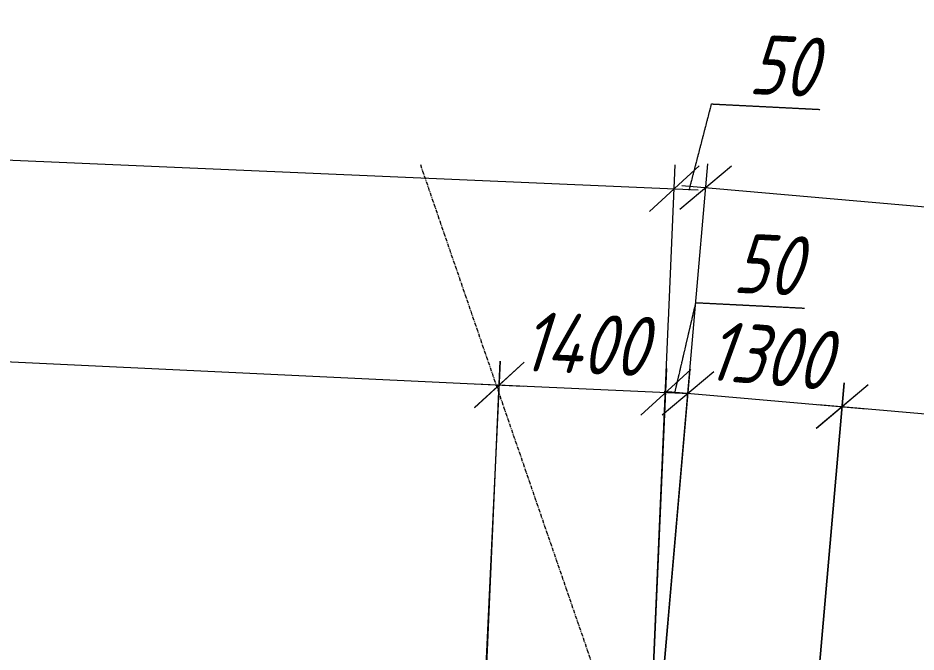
# Model space of a CAD drawing. Header units: millimetres. Extents: x 265754 to 14267433, y -6145605 to 2433772.
# Drawn here: x 7998586 to 8006124, y -568602 to -563283 of the extents above; entities that cross this region are included whole.
import ezdxf
from ezdxf import colors
from ezdxf.entities.mleader import LeaderData, LeaderLine
from ezdxf.math import Vec2, Vec3

# ---------------------------------------------------------------- set-up
doc = ezdxf.new("R2010")
doc.units = ezdxf.units.MM
doc.linetypes.add('осевая', pattern=[2, 1.25, -0.25, 0.25, -0.25])
doc.linetypes.add('осеваяX2', pattern=[4, 2.5, -0.5, 0.5, -0.5])
for name, color, linetype, lineweight in [('Выноски', 3, 'Continuous', 15), ('ИС_Ось', 3, 'осевая', 18), ('ИС_РЗМ', 3, 'Continuous', 18), ('МДП_Ось', 1, 'осеваяX2', 30)]:
    doc.layers.add(name, color=color, linetype=linetype, lineweight=lineweight)
doc.styles.add('0', font='isocpeur.ttf', dxfattribs={"width": 0.8, "oblique": 15})
doc.styles.add('ISOCPEUR', font='isocpeur.ttf', dxfattribs={"width": 0.8, "oblique": 15, "height": 2.5})
doc.dimstyles.new('М200', dxfattribs={"dimscale": 200, "dimtxt": 2.5, "dimasz": 2, "dimexe": 1, "dimexo": 1, "dimgap": 0.8, "dimtad": 1, "dimdec": 0, "dimzin": 0, "dimdsep": 46, "dimtxsty": '0', "dimblk": 'OBLIQUE', "dimcen": 0.09, "dimdle": 1, "dimclrd": 256, "dimclre": 256, "dimclrt": 256, "dimadec": 4, "dimazin": 0, "dimtfac": 1, "dimtdec": 0, "dimtmove": 1, "dimatfit": 2, "dimfxl": 1, "dimtolj": 1, "dimtzin": 0, "dimlwd": -1, "dimarcsym": 0})

# ---------------------------------------------------------------- blocks, each defined once
blk = doc.blocks.new('_None')
blk = doc.blocks.new('_OBLIQUE')
at = {"color": 0, "linetype": 'ByBlock', "lineweight": -2}
blk.add_line((0.5, 0.5), (-0.5, -0.5), dxfattribs=at)
blk = doc.blocks.new('*D1718')
at = {"layer": 'Defpoints', "color": 0, "transparency": 16777216}
for p in [(127658.2, 15563.2), (97346.4, 13894.6), (127512.6, 12472.8)]:
    blk.add_point(p, dxfattribs=at)
at = {"layer": 'ИС_РЗМ', "transparency": 16777216}
for p, q in [((97355.8, 14094.4), (97501.5, 17184.8)), ((97292.3, 16994.5), (127858, 15553.8)), ((127522, 12672.6), (127667.6, 15763))]:
    blk.add_line(p, q, dxfattribs=at)
at = {"layer": 'ИС_РЗМ', "transparency": 16777216, "xscale": 400, "yscale": 400, "zscale": 400}
for p, rotation in [((97492.1, 16985.1), 177.301451681268), ((127658.2, 15563.2), 357.301451681268)]:
    blk.add_blockref('_OBLIQUE', p, dxfattribs=dict(at, rotation=rotation))
at = {"layer": 'ИС_РЗМ', "transparency": 16777216, "insert": (112592.8, 16648.7), "char_height": 500, "attachment_point": 5, "rotation": 357.30145, "style": '0'}
blk.add_mtext('\\A1;30200', dxfattribs=at)
blk = doc.blocks.new('*D1719')
at = {"layer": 'Defpoints', "color": 0, "transparency": 16777216}
for p in [(147322.1, 15659.5), (128948.9, 12149.3), (146881.2, 10590)]:
    blk.add_point(p, dxfattribs=at)
at = {"layer": 'ИС_РЗМ', "transparency": 16777216}
for p, q in [((128966.2, 12348.6), (129407, 17418.1)), ((129190.5, 17236.2), (147521.3, 15642.2)), ((146898.6, 10789.2), (147339.4, 15858.7))]:
    blk.add_line(p, q, dxfattribs=at)
at = {"layer": 'ИС_РЗМ', "transparency": 16777216, "xscale": 400, "yscale": 400, "zscale": 400}
for p, rotation in [((129389.7, 17218.8), 175.0302068546286), ((147322.1, 15659.5), 355.0302068546285)]:
    blk.add_blockref('_OBLIQUE', p, dxfattribs=dict(at, rotation=rotation))
at = {"layer": 'ИС_РЗМ', "transparency": 16777216, "insert": (138388.4, 16812.8), "char_height": 500, "attachment_point": 5, "rotation": 355.03021, "style": '0'}
blk.add_mtext('\\A1;18000', dxfattribs=at)
blk = doc.blocks.new('*D1730')
at = {"layer": 'Defpoints', "color": 0, "transparency": 16777216}
for p in [(129125.6, 17209), (95937.1, 13560), (128906.4, 12135.9)]:
    blk.add_point(p, dxfattribs=at)
at = {"layer": 'ИС_РЗМ', "transparency": 16777216}
for p, q in [((95945.7, 13759.8), (96164.9, 18832.8)), ((95956.4, 18641.7), (129325.4, 17200.4)), ((128915.1, 12335.8), (129134.2, 17408.8))]:
    blk.add_line(p, q, dxfattribs=at)
at = {"layer": 'ИС_РЗМ', "transparency": 16777216, "xscale": 400, "yscale": 400, "zscale": 400}
for p, rotation in [((96156.2, 18633), 177.5267776365758), ((129125.6, 17209), 357.5267776365758)]:
    blk.add_blockref('_OBLIQUE', p, dxfattribs=dict(at, rotation=rotation))
at = {"layer": 'ИС_РЗМ', "transparency": 16777216, "insert": (112657.1, 18295.7), "char_height": 500, "attachment_point": 5, "rotation": 357.52678, "style": '0'}
blk.add_mtext('\\A1;33000', dxfattribs=at)
blk = doc.blocks.new('*D1731')
at = {"layer": 'Defpoints', "color": 0, "transparency": 16777216}
for p in [(129055.2, 15501.5), (127507.8, 12197.8), (128906.4, 12135.9)]:
    blk.add_point(p, dxfattribs=at)
at = {"layer": 'ИС_РЗМ', "transparency": 16777216}
for p, q in [((127516.6, 12397.6), (127665.4, 15763.1)), ((128915.3, 12335.7), (129064, 15701.3)), ((127456.8, 15572.1), (129255, 15492.6))]:
    blk.add_line(p, q, dxfattribs=at)
at = {"layer": 'ИС_РЗМ', "transparency": 16777216, "xscale": 400, "yscale": 400, "zscale": 400}
for p, rotation in [((127656.6, 15563.3), 177.4688398644486), ((129055.2, 15501.5), 357.4688398644486)]:
    blk.add_blockref('_OBLIQUE', p, dxfattribs=dict(at, rotation=rotation))
at = {"layer": 'ИС_РЗМ', "transparency": 16777216, "insert": (128372.5, 15907), "char_height": 500, "attachment_point": 5, "rotation": 357.46884, "style": '0'}
blk.add_mtext('\\A1;1400', dxfattribs=at)
blk = doc.blocks.new('*D1732')
at = {"layer": 'Defpoints', "color": 0, "transparency": 16777216}
for p in [(130536.5, 15381.2), (128950.5, 12148.6), (130245.6, 12036)]:
    blk.add_point(p, dxfattribs=at)
at = {"layer": 'ИС_РЗМ', "transparency": 16777216}
for p, q in [((128967.8, 12347.9), (129258.7, 15693.1)), ((130262.9, 12235.2), (130553.8, 15580.4)), ((129042.1, 15511.2), (130735.7, 15363.9))]:
    blk.add_line(p, q, dxfattribs=at)
at = {"layer": 'ИС_РЗМ', "transparency": 16777216, "xscale": 400, "yscale": 400, "zscale": 400}
for p, rotation in [((129241.4, 15493.8), 175.029712028759), ((130536.5, 15381.2), 355.029712028759)]:
    blk.add_blockref('_OBLIQUE', p, dxfattribs=dict(at, rotation=rotation))
at = {"layer": 'ИС_РЗМ', "transparency": 16777216, "insert": (129921.4, 15811.1), "char_height": 500, "attachment_point": 5, "rotation": 355.02971, "style": '0'}
blk.add_mtext('\\A1;1300', dxfattribs=at)
blk = doc.blocks.new('*D1733')
at = {"layer": 'Defpoints', "color": 0, "transparency": 16777216}
for p in [(145877, 14047.3), (130246.9, 12070.1), (145589.1, 10736.1)]:
    blk.add_point(p, dxfattribs=at)
at = {"layer": 'ИС_РЗМ', "transparency": 16777216}
for p, q in [((130264.2, 12269.4), (130552.1, 15580.6)), ((130335.6, 15398.7), (146076.3, 14030)), ((145606.4, 10935.3), (145894.3, 14246.5))]:
    blk.add_line(p, q, dxfattribs=at)
at = {"layer": 'ИС_РЗМ', "transparency": 16777216, "xscale": 400, "yscale": 400, "zscale": 400}
for p, rotation in [((130534.8, 15381.3), 175.0304568524463), ((145877, 14047.3), 355.0304568524464)]:
    blk.add_blockref('_OBLIQUE', p, dxfattribs=dict(at, rotation=rotation))
at = {"layer": 'ИС_РЗМ', "transparency": 16777216, "insert": (138238.4, 15087.9), "char_height": 500, "attachment_point": 5, "rotation": 355.03046, "style": '0'}
blk.add_mtext('\\A1;15400', dxfattribs=at)
blk = doc.blocks.new('План Узловая')
at = {"layer": 'ИС_РЗМ'}
dim = blk.add_aligned_dim(p1=(130246.8912, 12070.1117), p2=(145589.0893, 10736.0608), distance=3323.73, dimstyle='М200', dxfattribs=at)
dim.commit()
dim.dimension.update_dxf_attribs({"geometry": '*D1733', "text_midpoint": (138238.3971, 15087.9123)})
at = {"layer": 'Выноски'}
ml = blk.add_multileader_mtext('Standard', dxfattribs=at)
ml.set_content('Главный ход \\PПуть № 1', color=256, style='ISOCPEUR')
ml.set_leader_properties(color=256)
ml.set_arrow_properties(name='NONE')
ml.build(insert=Vec2(0, 0))
ml.multileader.update_dxf_attribs({"text_left_attachment_type": 6, "text_right_attachment_type": 6, "dogleg_length": 2, "arrow_head_size": 300, "scale": 200})
ctx = ml.context
ctx.base_point, ctx.scale, ctx.char_height, ctx.arrow_head_size, ctx.landing_gap_size, ctx.plane_origin = Vec3(48919.1567, 17062.0301), 200, 500, 300, 125, Vec3(42955.2247, 21340.7831)
ctx.left_attachment, ctx.right_attachment = 6, 6
notes = []
notes.append((ctx, [(1, (1, 1, 0), (52443.1313, 17062.0301), (-1, 0), 100, [(0, [(53356.3184, 17748.4089)], 0, [])])]))
ctx.mtext.insert, ctx.mtext.width, ctx.mtext.flow_direction = Vec3(49044.1567, 17712.0301), 3347.5067, 5
ctx.mtext.has_bg_fill, ctx.mtext.bg_color, ctx.mtext.bg_scale_factor, ctx.mtext.bg_transparency, ctx.mtext.use_window_bg_color = 1, -1023410167, 1.5, 0, 1
for ctx, leaders in notes:
    for number, flags, end, landing, length, lines in leaders:
        leader = LeaderData()
        leader.index, (leader.has_last_leader_line, leader.has_dogleg_vector, leader.attachment_direction) = number, flags
        leader.last_leader_point, leader.dogleg_vector, leader.dogleg_length = Vec3(end), Vec3(landing), length
        for number, points, colour, breaks in lines:
            line = LeaderLine()
            line.index, line.vertices, line.color, line.breaks = number, Vec3.list(points), colors.encode_raw_color(colour), breaks
            leader.lines.append(line)
        ctx.leaders.append(leader)
ml = blk.add_multileader_mtext('Standard', dxfattribs=at)
ml.set_content('Станционный путь № 62', color=256, style='ISOCPEUR')
ml.set_leader_properties(color=256)
ml.set_arrow_properties(name='NONE')
ml.build(insert=Vec2(0, 0))
ml.multileader.update_dxf_attribs({"text_left_attachment_type": 6, "text_right_attachment_type": 6, "dogleg_length": 2, "arrow_head_size": 300, "scale": 200})
ctx = ml.context
ctx.base_point, ctx.scale, ctx.char_height, ctx.arrow_head_size, ctx.landing_gap_size, ctx.plane_origin = Vec3(71638.1852, 17062.0301), 200, 500, 300, 125, Vec3(59937.2444, 23623.0353)
ctx.left_attachment, ctx.right_attachment = 6, 6
notes = []
notes.append((ctx, [(0, (1, 1, 0), (71538.1852, 17062.0301), (1, 0), 100, [(0, [(70123.3468, 17748.4089)], 0, [])])]))
ctx.mtext.insert, ctx.mtext.width, ctx.mtext.flow_direction = Vec3(71763.1852, 17712.0301), 3454.354059, 5
ctx.mtext.has_bg_fill, ctx.mtext.bg_color, ctx.mtext.bg_scale_factor, ctx.mtext.bg_transparency, ctx.mtext.use_window_bg_color = 1, -1023410167, 1.5, 0, 1
for ctx, leaders in notes:
    for number, flags, end, landing, length, lines in leaders:
        leader = LeaderData()
        leader.index, (leader.has_last_leader_line, leader.has_dogleg_vector, leader.attachment_direction) = number, flags
        leader.last_leader_point, leader.dogleg_vector, leader.dogleg_length = Vec3(end), Vec3(landing), length
        for number, points, colour, breaks in lines:
            line = LeaderLine()
            line.index, line.vertices, line.color, line.breaks = number, Vec3.list(points), colors.encode_raw_color(colour), breaks
            leader.lines.append(line)
        ctx.leaders.append(leader)
ml = blk.add_multileader_mtext('Standard', dxfattribs=at)
ml.set_content('Станционный путь № 4', color=256, style='ISOCPEUR')
ml.set_leader_properties(color=256)
ml.set_arrow_properties(name='NONE')
ml.build(insert=Vec2(0, 0))
ml.multileader.update_dxf_attribs({"text_left_attachment_type": 6, "text_right_attachment_type": 6, "dogleg_length": 2, "arrow_head_size": 300, "scale": 200})
ctx = ml.context
ctx.base_point, ctx.scale, ctx.char_height, ctx.arrow_head_size, ctx.landing_gap_size, ctx.plane_origin = Vec3(77581.381, 17062.0301), 200, 500, 300, 125, Vec3(66235.9825, 23623.0353)
ctx.left_attachment, ctx.right_attachment = 6, 6
notes = []
notes.append((ctx, [(0, (1, 1, 0), (77481.381, 17062.0301), (1, 0), 100, [(0, [(76537.2369, 17748.4089)], 0, [])])]))
ctx.mtext.insert, ctx.mtext.width, ctx.mtext.flow_direction = Vec3(77706.381, 17712.0301), 3392.845402, 5
ctx.mtext.has_bg_fill, ctx.mtext.bg_color, ctx.mtext.bg_scale_factor, ctx.mtext.bg_transparency, ctx.mtext.use_window_bg_color = 1, -1023410167, 1.5, 0, 1
for ctx, leaders in notes:
    for number, flags, end, landing, length, lines in leaders:
        leader = LeaderData()
        leader.index, (leader.has_last_leader_line, leader.has_dogleg_vector, leader.attachment_direction) = number, flags
        leader.last_leader_point, leader.dogleg_vector, leader.dogleg_length = Vec3(end), Vec3(landing), length
        for number, points, colour, breaks in lines:
            line = LeaderLine()
            line.index, line.vertices, line.color, line.breaks = number, Vec3.list(points), colors.encode_raw_color(colour), breaks
            leader.lines.append(line)
        ctx.leaders.append(leader)
ml = blk.add_multileader_mtext('Standard', dxfattribs=at)
ml.set_content('Главный ход', color=256, style='ISOCPEUR')
ml.set_leader_properties(color=256)
ml.set_arrow_properties(name='NONE')
ml.build(insert=Vec2(0, 0))
ml.multileader.update_dxf_attribs({"text_left_attachment_type": 6, "text_right_attachment_type": 6, "dogleg_length": 2, "arrow_head_size": 300, "scale": 200})
ctx = ml.context
ctx.base_point, ctx.scale, ctx.char_height, ctx.arrow_head_size, ctx.landing_gap_size, ctx.plane_origin = Vec3(82550.4832, 17062.0301), 200, 500, 300, 125, Vec3(71305.0847, 23623.0353)
ctx.left_attachment, ctx.right_attachment = 6, 6
notes = []
notes.append((ctx, [(1, (1, 1, 0), (86074.4578, 17062.0301), (-1, 0), 100, [(0, [(86524.3964, 17748.4089)], 0, [])])]))
ctx.mtext.insert, ctx.mtext.width, ctx.mtext.flow_direction = Vec3(82675.4832, 17662.0301), 3331.336139, 5
ctx.mtext.has_bg_fill, ctx.mtext.bg_color, ctx.mtext.bg_scale_factor, ctx.mtext.bg_transparency, ctx.mtext.use_window_bg_color = 1, -1023410167, 1.5, 0, 1
for ctx, leaders in notes:
    for number, flags, end, landing, length, lines in leaders:
        leader = LeaderData()
        leader.index, (leader.has_last_leader_line, leader.has_dogleg_vector, leader.attachment_direction) = number, flags
        leader.last_leader_point, leader.dogleg_vector, leader.dogleg_length = Vec3(end), Vec3(landing), length
        for number, points, colour, breaks in lines:
            line = LeaderLine()
            line.index, line.vertices, line.color, line.breaks = number, Vec3.list(points), colors.encode_raw_color(colour), breaks
            leader.lines.append(line)
        ctx.leaders.append(leader)
ml = blk.add_multileader_mtext('Standard', dxfattribs=at)
ml.set_content('Главный ход \\PПуть № 2', color=256, style='ISOCPEUR')
ml.set_leader_properties(color=256)
ml.set_arrow_properties(name='NONE')
ml.build(insert=Vec2(0, 0))
ml.multileader.update_dxf_attribs({"text_left_attachment_type": 6, "text_right_attachment_type": 6, "dogleg_length": 2, "arrow_head_size": 300, "scale": 200})
ctx = ml.context
ctx.base_point, ctx.scale, ctx.char_height, ctx.arrow_head_size, ctx.landing_gap_size, ctx.plane_origin = Vec3(104111.1728, 17062.0301), 200, 500, 300, 125, Vec3(92564.0206, 22218.9005)
ctx.left_attachment, ctx.right_attachment = 6, 6
notes = []
notes.append((ctx, [(0, (1, 1, 0), (103886.1728, 17062.0301), (1, 0), 225, [(0, [(102973.7874, 16339.4507)], 0, [])])]))
ctx.mtext.insert, ctx.mtext.width, ctx.mtext.flow_direction = Vec3(104236.1728, 17712.0301), 3340.793831, 5
ctx.mtext.has_bg_fill, ctx.mtext.bg_color, ctx.mtext.bg_scale_factor, ctx.mtext.bg_transparency, ctx.mtext.use_window_bg_color = 1, -1023410167, 1.5, 0, 1
for ctx, leaders in notes:
    for number, flags, end, landing, length, lines in leaders:
        leader = LeaderData()
        leader.index, (leader.has_last_leader_line, leader.has_dogleg_vector, leader.attachment_direction) = number, flags
        leader.last_leader_point, leader.dogleg_vector, leader.dogleg_length = Vec3(end), Vec3(landing), length
        for number, points, colour, breaks in lines:
            line = LeaderLine()
            line.index, line.vertices, line.color, line.breaks = number, Vec3.list(points), colors.encode_raw_color(colour), breaks
            leader.lines.append(line)
        ctx.leaders.append(leader)
at = {"layer": 'ИС_Ось', "ltscale": 25}
blk.add_lwpolyline([(126994.6488, 17412.2739), (134668.3237, -4900.6116)], dxfattribs=at)
at = {"layer": 'ИС_РЗМ'}
for p1, p2, distance, picture, middle in [((95937.1153, 13559.9771), (128906.4369, 12135.9429), 5077.7886, '*D1730', (112657.0774, 18295.6693)), ((97346.4108, 13894.6131), (127512.5625, 12472.7796), 3093.8851, '*D1718', (112592.8057, 16648.7347))]:
    dim = blk.add_aligned_dim(p1=p1, p2=p2, distance=distance, dimstyle='М200', dxfattribs=at)
    dim.commit()
    dim.dimension.update_dxf_attribs({"geometry": picture, "text_midpoint": middle})
dim = blk.add_aligned_dim(p1=(128948.8819, 12149.3302), p2=(146881.2472, 10589.9776), distance=5088.6499, dimstyle='М200', override={"dimrnd": 5}, dxfattribs=at)
dim.commit()
dim.dimension.update_dxf_attribs({"geometry": '*D1719', "text_midpoint": (138388.3834, 16812.7632)})
for base, p1, p2, angle, picture, middle in [((129055.2133, 15501.4788), (127507.8028, 12197.7707), (128906.4369, 12135.9429), 357.46883986, '*D1731', (128355.8962, 15532.3927)), ((130536.4905, 15381.2015), (128950.4577, 12148.6094), (130245.5693, 12035.9785), 355.02971203, '*D1732', (129888.9346, 15437.517))]:
    dim = blk.add_linear_dim(base=base, p1=p1, p2=p2, angle=angle, dimstyle='М200', dxfattribs=at)
    dim.commit()
    dim.dimension.update_dxf_attribs({"geometry": picture, "text_midpoint": middle, "dimtype": 129})
ml = blk.add_multileader_mtext('Standard', dxfattribs=at)
ml.set_content('50', color=256, style='0')
ml.set_leader_properties(color=256)
ml.build(insert=Vec2(0, 0))
ml.multileader.update_dxf_attribs({"text_left_attachment_type": 6, "text_right_attachment_type": 6, "dogleg_length": 0.5, "arrow_head_size": 0, "scale": 200})
ctx = ml.context
ctx.base_point, ctx.scale, ctx.char_height, ctx.arrow_head_size, ctx.landing_gap_size, ctx.plane_origin, ctx.plane_x_axis, ctx.plane_y_axis = Vec3(129539.0634, 17915.583), 200, 500, 0, 200, Vec3(129229.4095, 16949.2382), Vec3(0.998729785, -0.050386676), Vec3(0.050386676, 0.998729785)
ctx.left_attachment, ctx.right_attachment = 6, 6
notes = []
notes.append((ctx, [(0, (1, 1, 0), (129439.1904, 17920.6217), (0.998729785, -0.050386676), 100, [(0, [(129250.7376, 17194.4845)], 0, [])])]))
ctx.mtext.insert, ctx.mtext.text_direction, ctx.mtext.rotation, ctx.mtext.flow_direction = Vec3(129769.0414, 18504.7435), Vec3(0.998729785, -0.050386676), 6.232777286, 5
ml = blk.add_multileader_mtext('Standard', dxfattribs=at)
ml.set_content('50', color=256, style='0')
ml.set_leader_properties(color=256)
ml.build(insert=Vec2(0, 0))
ml.multileader.update_dxf_attribs({"text_left_attachment_type": 6, "text_right_attachment_type": 6, "dogleg_length": 0.5, "arrow_head_size": 0, "scale": 200})
ctx = ml.context
ctx.base_point, ctx.scale, ctx.char_height, ctx.arrow_head_size, ctx.landing_gap_size, ctx.plane_origin, ctx.plane_x_axis, ctx.plane_y_axis = Vec3(129407.3376, 16248.6962), 200, 500, 0, 200, Vec3(129121.4367, 15250.4296), Vec3(0.998729785, -0.050386676), Vec3(0.050386676, 0.998729785)
ctx.left_attachment, ctx.right_attachment = 6, 6
notes.append((ctx, [(0, (1, 1, 0), (129307.4646, 16253.7349), (0.998729785, -0.050386676), 100, [(0, [(129132.6146, 15503.2912)], 0, [])])]))
ctx.mtext.insert, ctx.mtext.text_direction, ctx.mtext.rotation, ctx.mtext.flow_direction = Vec3(129637.3155, 16837.8568), Vec3(0.998729785, -0.050386676), 6.232777286, 5
for ctx, leaders in notes:
    for number, flags, end, landing, length, lines in leaders:
        leader = LeaderData()
        leader.index, (leader.has_last_leader_line, leader.has_dogleg_vector, leader.attachment_direction) = number, flags
        leader.last_leader_point, leader.dogleg_vector, leader.dogleg_length = Vec3(end), Vec3(landing), length
        for number, points, colour, breaks in lines:
            line = LeaderLine()
            line.index, line.vertices, line.color, line.breaks = number, Vec3.list(points), colors.encode_raw_color(colour), breaks
            leader.lines.append(line)
        ctx.leaders.append(leader)

msp = doc.modelspace()

# ---------------------------------------------------------------- linework, layer by layer
at = {"layer": 'МДП_Ось', "ltscale": 2, "flags": 128}
msp.add_lwpolyline([(7743020.9926, -593330.2204), (7875995.0417, -574045.6071, -0.06236865), (8026972.3424, -571109.4304), (8061759.6061, -574780.1694, -0.000683594), (8066127.3628, -575245.0832, -0.002050784), (8070537.5418, -575738.9143, -0.003417982), (8074983.5563, -576286.0585, -0.004785193), (8079461.3958, -576911.8539, -0.006152421), (8083965.7269, -577642.1325, -0.007519673), (8088489.4489, -578503.0991, -0.008886953), (8093023.2407, -579521.1606, -0.010254266), (8097555.1053, -580722.6931, -0.160143092), (8153134.9488, -618559.8596, -0.010254266), (8155916.3505, -622338.4809, -0.008886953), (8158525.637, -626183.3919, -0.007519673), (8160985.0743, -630076.526, -0.006152421), (8163315.8137, -633999.5298, -0.004785193), (8165539.6324, -637936.1904, -0.003417982), (8167678.6087, -641872.0756, -0.002050784), (8169754.8463, -645794.165, -0.000683594), (8171790.2384, -649690.4788), (8184758.3471, -674570.3203, 0.000683594), (8186775.9791, -678432.6448, 0.002050784), (8188793.4969, -682243.8104, 0.003417982), (8190832.5912, -685995.9048, 0.004785193), (8192912.3737, -689677.5889, 0.006152421), (8195050.7994, -693276.8983, 0.007519673), (8197264.461, -696780.9848, 0.008886953), (8199568.3621, -700175.8957, 0.010254266), (8201975.6643, -703446.3966, 0.213872358), (8268493.0216, -739259.4262, 0.010254266), (8272545.0947, -739468.4388, 0.008886953), (8276647.5836, -739522.8926, 0.007519673), (8280791.5384, -739441.9096, 0.006152421), (8284973.5705, -739245.6968, 0.004785193), (8289192.0884, -738955.1791, 0.003417982), (8293446.9879, -738591.9322, 0.002050784), (8297739.3239, -738178.1536, 0.000683594), (8302070.9639, -737736.6645), (8315444.0896, -736361.3322)], format="xyb", dxfattribs=at)

# ---------------------------------------------------------------- next in the draw order: block references
at = {"layer": 'ИС_Ось', "color": 4, "ltscale": 0.05}
msp.add_blockref('План Узловая', (7874968.7881, -581924.4701), dxfattribs=at)

doc.saveas('drawing.dxf')
